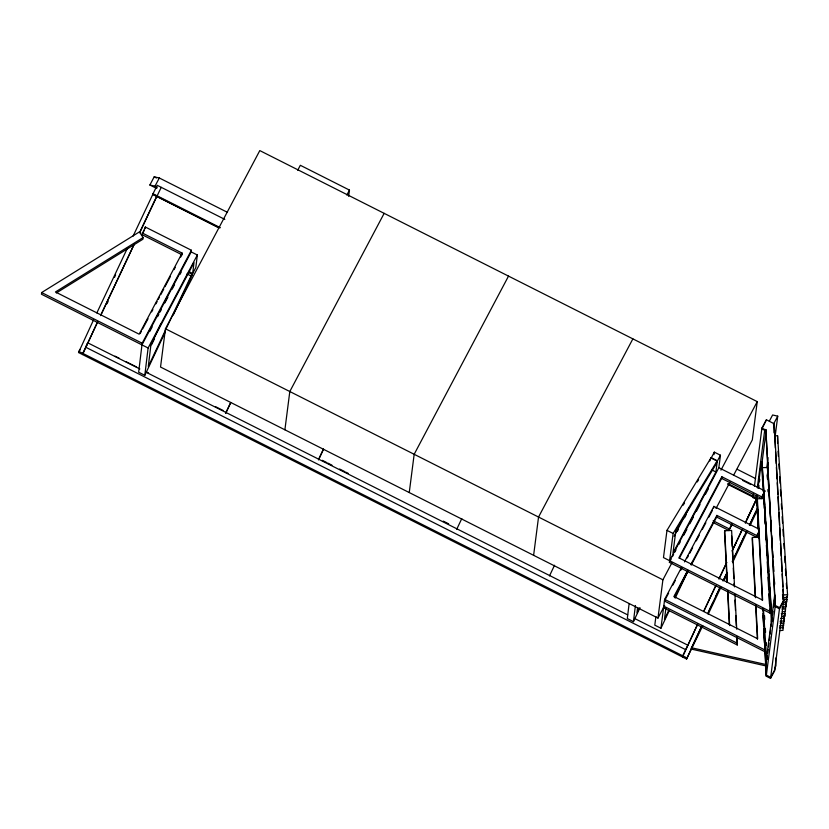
<?xml version="1.0" encoding="UTF-8"?>
<svg xmlns="http://www.w3.org/2000/svg" width="829" height="829" viewBox="0 0 829 829"><rect width="100%" height="100%" fill="white"/><g stroke="black" fill="none" stroke-linecap="round" stroke-linejoin="round"><path stroke-width="1.24" d="M56.331 292.969L142.92 239.229L143.127 237.56L139.376 231.913L41.647 292.554L41.45 294.222L148.111 347.993L144.806 375.319L138.661 372.221L142.163 343.227L191.395 250.244L145.334 227.022L141.987 234.628L181.914 254.752L180.701 257.042M145.137 228.69L145.334 227.022M181.914 254.752L182.111 253.083L142.194 232.959M141.966 344.895L191.198 251.912L191.395 250.244M188.587 271.404L192.68 273.466L193.996 262.617L151.054 343.724L148.298 366.491L191.043 276.005L192.442 274.482L188.349 272.42M191.198 251.912L197.343 255L195.831 267.529L192.68 273.466M629.118 603.647L627.315 618.558L633.449 621.646L640.019 607.74M633.449 621.646L635.408 605.502M637.563 607.761L636.952 612.818L639.138 608.175M734.546 586.891L731.613 530.456L724.722 530.747L724.525 532.415L727.116 582.414M712.94 522.446L728.909 530.498L731.727 523.876M663.335 607.719L737.271 644.993L737.136 636.91M733.572 475.307L752.317 439.898L757.24 401.63L259.798 150.588L165.448 328.771L160.536 367.04L657.977 618.082L664.63 605.522M284.896 429.795L289.808 391.526L384.159 213.343M348.667 196.328L349.465 190.09L300.336 165.292L297.715 170.246M409.257 492.561L414.168 454.292L508.519 276.109M533.617 555.316L538.539 517.047L632.879 338.864M655.905 616.486L654.796 625.149L660.931 628.247L669.169 610.869M666.972 530.363L663.48 557.596L770.12 611.408L769.913 613.077L669.407 562.352L673.117 533.461L717.251 460.737L711.106 457.639L666.972 530.363L673.117 533.461M657.977 618.082L662.899 579.813L671.967 562.684M660.931 628.247L664.651 599.346L681.459 567.596M665.905 608.082L664.454 619.429L668.848 610.144M713.987 454.624L714.308 452.126L720.453 455.225L718.847 467.701L669.614 560.694M717.251 460.737L715.489 465.152L675.894 530.405L672.972 553.088L715.914 471.981L717.303 461.162L720.453 455.225M713.665 508.032L713.883 506.364L758.794 529.026M716.66 517.068L716.878 515.4L756.794 535.555L756.587 537.213L716.66 517.068L691.262 565.046M721.634 478.406L721.841 476.748L761.768 496.892L761.55 498.55L721.634 478.406L679.293 558.373M753.457 493.908L752.97 497.711L757.343 499.151M754.431 486.291L761.913 428.085L766.421 419.775L774.255 423.816L783.737 600.103L774.649 670.827L770.535 678.412L766.245 676.195L764.742 647.884M756.328 495.39L755.706 500.291L756.773 500.25L756.908 499.162L757.26 505.586M757.312 487.773L764.794 429.567L761.913 428.085M766.421 419.775L761.778 429.173L766.151 430.614L761.747 464.882M758.452 529.068L756.597 499.39L757.074 495.628M758.038 488.094L761.395 461.753L762.038 461.722L772.068 621.75M764.794 429.567L765.861 429.536L775.188 606.569L779.478 608.787L783.592 601.191L782.887 594.538M759.302 537.182L752.411 537.472L752.193 539.13L755.188 596.839M770.12 611.408L764.265 498.519L757.374 498.809L757.167 500.478L762.348 600.486M758.68 488.063L759.001 485.556M759.478 481.794L759.799 479.286M761.24 467.991L762.038 461.722M768.068 457.598L766.794 467.629L767.436 467.597M767.758 465.09L768.079 462.582M718.847 467.701L764.908 490.955L761.55 498.55M764.265 498.519L764.525 509.172M774.017 432.883L774.255 423.816M775.105 436.645L777.737 416.148L772.607 414.987L769.364 421.111M775.011 435.816L777.581 435.753L777.571 443.505M763.032 609.025L764.939 651.739L664.433 601.015L668.64 593.077M774.7 667.511L774.794 669.728L770.669 677.324L766.379 675.107L765.892 663.345L774.7 594.807L775.188 606.569M766.815 659.521L767.302 655.708M767.633 653.169L768.12 649.366M768.442 646.827L768.929 643.024M769.26 640.485L769.747 636.672M770.079 634.133L770.566 630.33M771.053 626.517L771.384 623.978M771.706 621.439L772.193 617.636M772.524 615.097L773.011 611.284M773.498 607.481L773.83 604.942M774.317 601.139L774.638 598.6M766.245 676.195L775.333 605.481L765.861 429.536M770.535 678.412L779.623 607.688L783.737 600.103M783.322 594.528L783.094 599.564L786.949 599.502L786.794 596.932M783.104 623.874L783.022 630.341L779.902 630.589M783.788 620.455L783.612 625.636L779.467 625.968M780.068 621.263L784.213 620.931L784.389 615.75M781.706 616.475L784.814 616.227L784.99 611.046M785.509 605.056L785.415 611.522L782.307 611.771M781.871 607.149L786.016 606.818L786.193 601.636M783.509 602.362L786.617 602.113L786.949 599.502M777.581 435.753L787.55 594.797L787.218 597.408L783.073 597.75M702.723 625.781L686.578 659.034L78.548 352.532L93.542 319.901M82.579 354.563L97.573 321.932M219.136 227.944L152.681 194.452L157.209 185.302L224.814 219.384M682.547 657.003L697.541 624.372M686.578 659.034L701.572 626.403M727.779 484.354L756.68 498.923L756.784 498.115L727.883 483.545M709.79 460.945L711.106 457.639M87.428 343.703L97.853 321.486M100.599 315.642L134.091 244.317M139.583 232.628L156.733 196.224L218.825 227.643M225.695 413.184L230.638 402.666M225.83 413.039L230.773 402.521M318.45 459.805L323.393 449.277M318.585 459.649L323.528 449.131M456.717 529.285L461.794 518.612M549.482 575.906L554.549 565.233M687.749 645.387L697.635 624.341M715.748 585.761L703.676 611.481L715.676 585.968M719.044 578.746L726.732 562.373M732.225 550.684L742.1 529.638M745.395 522.622L756.929 498.063M734.007 547.026L736.193 542.353M740.587 532.995L741.686 530.653M747.178 518.964L756.514 499.089M96.848 312.916L127.614 247.747M133.106 236.11L152.888 194.224L155.914 195.748M114.516 277.3L115.614 274.969M100.879 314.947L134.391 243.964M139.883 232.327L156.919 196.255M107.024 303.725L108.133 301.393M150.381 345.994L160.785 323.952M151.8 344.408L154.536 338.615M144.806 375.319L165.064 332.439M173.271 315.051L192.442 274.482M718.971 578.994L726.67 562.704M732.162 551.067L742.608 528.954M745.354 523.14L756.887 498.695M707.624 613.605L720.256 586.839M723.002 581.025L726.857 572.88M732.349 561.243L746.628 530.985M749.385 525.171L757.074 508.871M708.235 614.123L720.898 587.305M724.194 580.31L727.499 573.316M733.561 560.487L746.774 532.508M750.069 525.513L757.229 510.353M82.745 353.351L87.812 342.729L85.688 347.216L685.656 649.667M674.889 597.398L686.412 573.046M675.2 598.124L687.821 571.482M691.117 564.528L692.215 562.217M682.713 655.791L687.78 645.169L634.517 618.455M691.541 647.718L701.469 626.765M709.189 610.465L713.044 602.32M715.8 596.497L719.665 588.352M724.069 579.036L726.277 574.383M732.339 561.585L736.204 553.43M737.302 551.109L744.473 535.969M745.572 533.648L746.68 531.316M749.986 524.332L756.048 511.534M156.795 188.494L149.873 185.002L154.194 176.836L159.323 177.986L227.498 212.359M149.873 185.002L154.992 186.152L159.323 177.986M161.24 187.333L157.002 196.162M78.548 352.532L80.278 349.268M142.515 233.643L144.091 230.669M182.111 253.083L139.168 334.191L55.439 291.974L143.127 237.56M140.174 333.569L141.386 331.289M142.598 328.999L148.039 318.719M151.666 311.87L152.878 309.58M155.904 303.87L157.116 301.59M158.318 299.3L159.531 297.02M160.743 294.73L163.769 289.02M164.971 286.741L170.422 276.461M174.049 269.601L175.261 267.321M149.748 331.486L152.163 326.916M157.614 316.637L158.816 314.346M160.028 312.067L161.24 309.777M164.867 302.927L167.893 297.217M172.121 289.217L174.546 284.648M179.986 274.368L181.199 272.088M148.111 347.993L197.343 255M346.854 195.043L349.465 190.09M714.308 452.126L711.168 458.064L717.303 461.162M674.091 536.28L689.821 506.581M677.283 531.513L678.485 529.244M684.485 517.907L686.288 514.498M669.407 562.352L671.2 558.953M672.402 556.684L673.604 554.414M674.806 552.145L676.008 549.876M679.013 544.207L680.205 541.938M683.811 535.14L686.816 529.472M689.811 523.804L693.417 516.995M696.422 511.327L700.018 504.519M705.427 494.312L708.432 488.644M720.95 470.157L757.24 401.63M721.841 476.748L678.899 557.855L762.628 600.103L757.374 498.809M684.464 561.927L713.883 506.364M672.837 585.139L675.241 580.601M680.64 570.393L681.842 568.134M687.251 557.927L688.453 555.658M689.655 553.389L692.65 547.72M696.256 540.912L699.261 535.244M702.256 529.576L705.862 522.767M708.868 517.099L712.463 510.301M716.038 508.436L729.945 482.157M687.842 570.238L673.936 596.507L757.665 638.765L755.934 605.429M690.868 564.528L716.878 515.4M674.329 597.035L688.236 570.756M773.416 424.313L777.737 416.148M728.909 530.498L732.048 524.56M761.768 496.892L764.908 490.955M756.794 535.555L758.887 531.586M756.587 537.213L759.198 532.259M774.825 667.946L775.965 665.801L775.561 658.091M683.169 505.182L684.516 502.975M697.262 481.96L698.609 479.742M756.597 499.39L757.24 499.359M765.892 663.345L766.431 665.842M782.4 594.901L787.55 594.797M782.493 604.279L786.348 604.206M781.892 608.983L785.747 608.911M781.291 613.688L785.146 613.605M780.69 618.393L784.555 618.31M780.089 623.097L783.954 623.014M779.488 627.802L783.353 627.719M766.4 664.62L691.396 647.729L691.231 649.066L766.089 665.967M737.147 469.276L755.633 478.592M154.194 176.836L156.505 178.007M742.711 480.457L750.805 484.54M154.992 186.152L157.303 187.323M152.785 193.634L220.4 227.716M713.137 520.778L729.105 528.829M186.95 273.943L191.043 276.005M41.647 292.554L142.163 343.227M663.532 606.04L737.478 643.325M115.013 356.159L119.314 358.315M125.842 361.599L136.598 366.998M146.35 371.91L148.505 372.988M215.488 406.645L223.022 410.428M322.305 460.323L326.605 462.489M327.683 463.028L331.983 465.193M339.589 469.017L344.968 471.711M346.045 472.261L348.19 473.338M443.287 521.13L448.665 523.835M87.729 342.812L139.832 368.946M145.531 371.952L627.667 614.869M78.714 351.32L686.744 657.822M711.821 469.919L715.914 471.981M165.448 328.771L662.899 579.813M664.651 599.346L765.157 650.071M775.333 605.481L779.623 607.688M778.058 451.194L778.379 456.323M778.856 464.022L779.177 469.152M779.664 476.851L780.068 483.266M780.462 489.67L780.866 496.084M781.353 503.783L781.674 508.913M782.151 516.602L782.555 523.016M782.959 529.43L783.364 535.845M783.84 543.544L784.161 548.674M784.649 556.363L785.042 562.777M785.446 569.191L785.851 575.606M786.338 583.295L786.659 588.424M786.296 596.984L786.617 602.113M785.695 601.688L786.016 606.818M784.659 613.657L784.814 616.227M783.892 615.802L784.213 620.931M770.524 517.534L767.385 467.515L762.245 467.629L762.96 479.172M770.68 520.104L771.405 531.648M771.644 535.493L772.203 544.466M772.607 550.881L773.011 557.295M773.571 566.269L773.892 571.399M774.535 581.668L774.7 584.227M767.291 473.981L767.613 479.11M768.255 489.369L768.421 491.929M767.281 475.369L767.519 479.245M768.172 489.566L768.328 492.146M763.126 481.732L763.685 490.716M763.923 494.561L764.566 504.82M764.732 507.389L765.457 518.933M765.613 521.493L766.255 531.752M766.421 534.322L767.063 544.58M767.219 547.14L767.944 558.684M768.11 561.254L768.752 571.513M768.908 574.082L769.55 584.341M769.716 586.901L771.239 611.274M761.395 461.753L763.25 491.442M763.416 494.022L763.737 499.182M763.903 501.763L764.307 508.218M764.794 515.959L765.271 523.7M765.602 528.871L771.426 621.791M757.882 509.68L758.131 513.555M764.514 615.512L764.763 619.377M765.322 628.413L765.571 632.289M766.214 642.61L766.379 645.19M767.022 655.511L767.271 659.387M758.773 534.239L759.022 538.104M763.468 609.087L766.618 659.418M774.11 424.904L774.524 432.614M774.732 436.468L775.353 448.043M775.561 451.898L776.182 463.463M776.39 467.318L777.011 478.882M777.219 482.737L777.84 494.302M777.985 496.872L778.669 509.721M778.814 512.291L779.498 525.14M779.643 527.71L780.338 540.56M780.472 543.13L781.167 555.979M781.301 558.549L781.996 571.399M782.13 573.969L782.825 586.818M782.959 589.388L783.592 601.191M757.54 510.716L758.504 528.695M758.784 533.835L758.991 537.689M762.794 608.32L762.929 610.89M763.063 613.46L763.758 626.299M763.892 628.869L766.379 675.107M757.26 509.244L758.359 529.793M758.639 534.933L758.773 537.493M734.94 594.58L736.743 629.211M731.613 535.98L732.142 546.238M732.411 551.368L733.012 562.912M733.282 568.041L733.81 578.3M734.079 583.429L734.214 585.989M734.94 600.103L735.478 610.362M735.737 615.491L736.276 625.75M736.877 637.294L737.271 644.993M724.722 530.747L727.385 582.02M727.852 590.994L729.644 625.605M727.582 591.388L729.313 624.714M764.721 513.016L765.322 524.56M765.581 529.69L766.12 539.959M766.379 545.088L766.918 555.347M767.25 561.761L767.778 572.031M768.048 577.16L768.649 588.704M768.908 593.833L769.447 604.092M769.716 609.232L769.913 613.077M763.084 615.823L763.613 626.082M763.944 632.496L764.473 642.755M752.411 537.472L755.54 597.73M755.592 604.528L757.385 639.149M775.239 597.305L775.343 599.813"/></g></svg>
